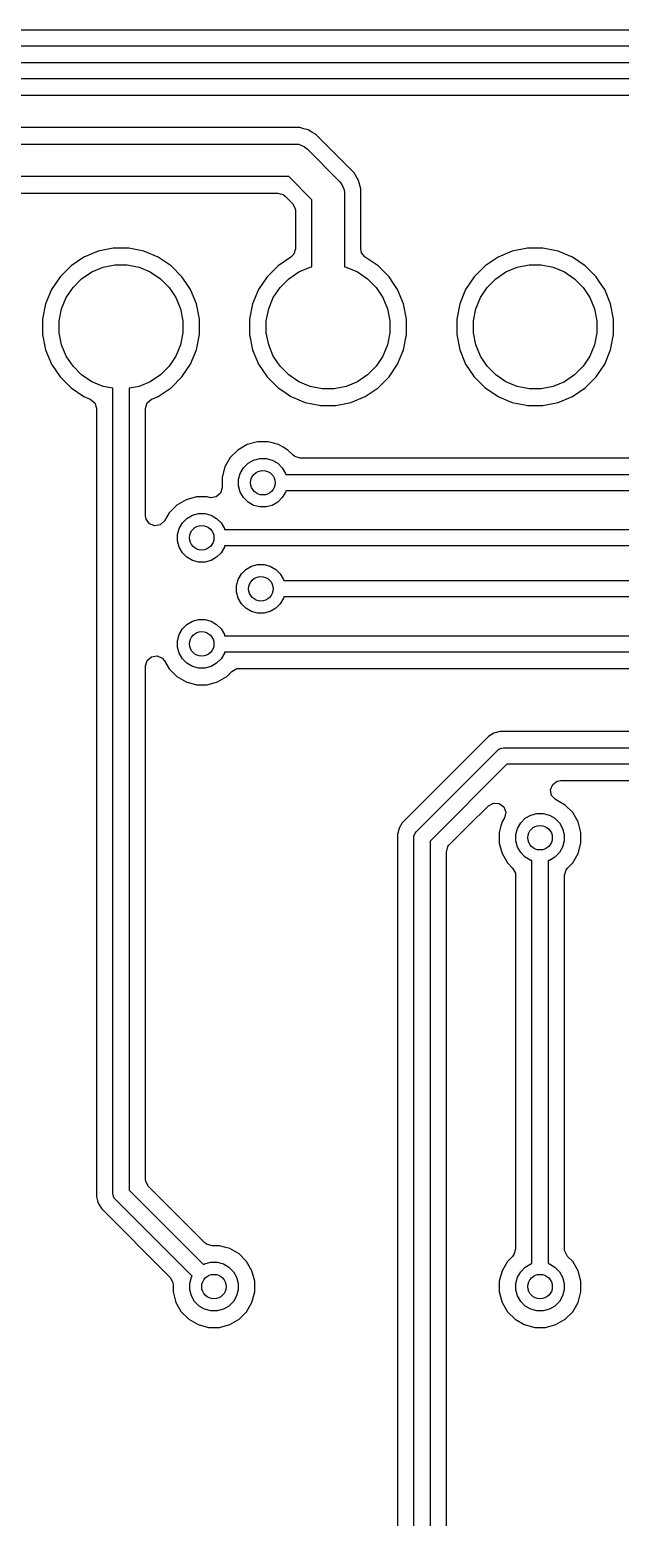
# Model space of a CAD drawing. Header units: inches. Extents: x 2.9 to 6.6, y -4.54 to -2.01.
# Drawn here: x 4.73 to 5.015, y -2.741 to -2.024 of the extents above; entities that cross this region are included whole.
import ezdxf

# ---------------------------------------------------------------- set-up
doc = ezdxf.new("R2010")
doc.units = ezdxf.units.IN
doc.header["$MEASUREMENT"] = 0
doc.layers.add('BLACK', color=7, linetype='CONTINUOUS')

msp = doc.modelspace()

# ---------------------------------------------------------------- linework, layer by layer
at = {"layer": 'BLACK', "linetype": 'CONTINUOUS'}
for p, q in [((3.4685, -2.02362), (6.33465, -2.02362)), ((6.33301, -2.0315), (3.47013, -2.0315)), ((3.69843, -2.03937), (6.25039, -2.03937)), ((6.24876, -2.04724), (3.70006, -2.04724)), ((4.34118, -2.05514), (6.24347, -2.05514)), ((4.86034, -2.07085), (4.34589, -2.07085)), ((4.86235, -2.07138), (4.86034, -2.07085)), ((4.86034, -2.07085), (4.86034, -2.07085)), ((4.86435, -2.07192), (4.86235, -2.07138)), ((4.86615, -2.07296), (4.86435, -2.07192)), ((4.86795, -2.074), (4.86615, -2.07296)), ((4.33563, -2.07874), (4.85827, -2.07874)), ((4.85827, -2.07874), (4.8598, -2.07889)), ((4.8598, -2.07889), (4.86264, -2.08007)), ((4.86264, -2.08007), (4.86384, -2.08105)), ((4.8837, -2.08974), (4.86795, -2.074)), ((4.86384, -2.08105), (4.87958, -2.09679)), ((4.85501, -2.09449), (4.33563, -2.09449)), ((4.86614, -2.10562), (4.85501, -2.09449)), ((4.88663, -2.09268), (4.8837, -2.08974)), ((4.88871, -2.09628), (4.88663, -2.09268)), ((4.34589, -2.10238), (4.84971, -2.10238)), ((4.84971, -2.10238), (4.85087, -2.10272)), ((4.87958, -2.09679), (4.88056, -2.09799)), ((4.88056, -2.09799), (4.88174, -2.10083)), ((4.88174, -2.10083), (4.88189, -2.10236)), ((4.88189, -2.10236), (4.88189, -2.13805)), ((4.88978, -2.10029), (4.88871, -2.09628)), ((4.88978, -2.12928), (4.88978, -2.10029)), ((4.88978, -2.10029), (4.88978, -2.10029)), ((4.85087, -2.10272), (4.85205, -2.10298)), ((4.85205, -2.10298), (4.85225, -2.10313)), ((4.85225, -2.10313), (4.85235, -2.10316)), ((4.85235, -2.10316), (4.85317, -2.10381)), ((4.85317, -2.10381), (4.85682, -2.10746)), ((4.85682, -2.10746), (4.85814, -2.10988)), ((4.86614, -2.13805), (4.86614, -2.10562)), ((4.85814, -2.10988), (4.85825, -2.11092)), ((4.85825, -2.11092), (4.85825, -2.12928)), ((4.76296, -2.13049), (4.75607, -2.13335)), ((4.77028, -2.12904), (4.76296, -2.13049)), ((4.76296, -2.13049), (4.76296, -2.13049)), ((4.77775, -2.12904), (4.77028, -2.12904)), ((4.77028, -2.12904), (4.77028, -2.12904)), ((4.78507, -2.13049), (4.77775, -2.12904)), ((4.77775, -2.12904), (4.77775, -2.12904)), ((4.79197, -2.13335), (4.78507, -2.13049)), ((4.78507, -2.13049), (4.78507, -2.13049)), ((4.85825, -2.12928), (4.85747, -2.13192)), ((4.89019, -2.13123), (4.88978, -2.12928)), ((4.96296, -2.13049), (4.95607, -2.13335)), ((4.97028, -2.12904), (4.96296, -2.13049)), ((4.96296, -2.13049), (4.96296, -2.13049)), ((4.97775, -2.12904), (4.97028, -2.12904)), ((4.97028, -2.12904), (4.97028, -2.12904)), ((4.98507, -2.13049), (4.97775, -2.12904)), ((4.97775, -2.12904), (4.97775, -2.12904)), ((4.99197, -2.13335), (4.98507, -2.13049)), ((4.98507, -2.13049), (4.98507, -2.13049)), ((4.74986, -2.1375), (4.74458, -2.14277)), ((4.75607, -2.13335), (4.74986, -2.1375)), ((4.75987, -2.14047), (4.76531, -2.13822)), ((4.76531, -2.13822), (4.77108, -2.13707)), ((4.77108, -2.13707), (4.77696, -2.13707)), ((4.77696, -2.13707), (4.78272, -2.13822)), ((4.78272, -2.13822), (4.78816, -2.14047)), ((4.79817, -2.1375), (4.79197, -2.13335)), ((4.80345, -2.14277), (4.79817, -2.1375)), ((4.84986, -2.1375), (4.84458, -2.14277)), ((4.85608, -2.13334), (4.84986, -2.1375)), ((4.84986, -2.1375), (4.84986, -2.1375)), ((4.85747, -2.13192), (4.85608, -2.13334)), ((4.85987, -2.14047), (4.86531, -2.13822)), ((4.86531, -2.13822), (4.86614, -2.13805)), ((4.88189, -2.13805), (4.88272, -2.13822)), ((4.88272, -2.13822), (4.88816, -2.14047)), ((4.89195, -2.13334), (4.89019, -2.13123)), ((4.89817, -2.1375), (4.89195, -2.13334)), ((4.90345, -2.14277), (4.89817, -2.1375)), ((4.89817, -2.1375), (4.89817, -2.1375)), ((4.94986, -2.1375), (4.94458, -2.14277)), ((4.95607, -2.13335), (4.94986, -2.1375)), ((4.95987, -2.14047), (4.96531, -2.13822)), ((4.96531, -2.13822), (4.97108, -2.13707)), ((4.97108, -2.13707), (4.97696, -2.13707)), ((4.97696, -2.13707), (4.98272, -2.13822)), ((4.98272, -2.13822), (4.98816, -2.14047)), ((4.99817, -2.1375), (4.99197, -2.13335)), ((5.00345, -2.14277), (4.99817, -2.1375)), ((4.74458, -2.14277), (4.74043, -2.14898)), ((4.75083, -2.1479), (4.75498, -2.14374)), ((4.75498, -2.14374), (4.75987, -2.14047)), ((4.78816, -2.14047), (4.79305, -2.14374)), ((4.79305, -2.14374), (4.79721, -2.1479)), ((4.80526, -2.14549), (4.80345, -2.14277)), ((4.8076, -2.14898), (4.80526, -2.14549)), ((4.84458, -2.14277), (4.84043, -2.14898)), ((4.85083, -2.1479), (4.85498, -2.14374)), ((4.85498, -2.14374), (4.85987, -2.14047)), ((4.88816, -2.14047), (4.89305, -2.14374)), ((4.89305, -2.14374), (4.89721, -2.1479)), ((4.90526, -2.14549), (4.90345, -2.14277)), ((4.9076, -2.14898), (4.90526, -2.14549)), ((4.94458, -2.14277), (4.94043, -2.14898)), ((4.95083, -2.1479), (4.95498, -2.14374)), ((4.95498, -2.14374), (4.95987, -2.14047)), ((4.98816, -2.14047), (4.99305, -2.14374)), ((4.99305, -2.14374), (4.99721, -2.1479)), ((5.00526, -2.14549), (5.00345, -2.14277)), ((5.0076, -2.14898), (5.00526, -2.14549)), ((4.74043, -2.14898), (4.73758, -2.15588)), ((4.74756, -2.15279), (4.75083, -2.1479)), ((4.79721, -2.1479), (4.80047, -2.15279)), ((4.81045, -2.15588), (4.8076, -2.14898)), ((4.84043, -2.14898), (4.83758, -2.15588)), ((4.84756, -2.15279), (4.85083, -2.1479)), ((4.89721, -2.1479), (4.90047, -2.15279)), ((4.91045, -2.15588), (4.9076, -2.14898)), ((4.94043, -2.14898), (4.93758, -2.15588)), ((4.94756, -2.15279), (4.95083, -2.1479)), ((4.99721, -2.1479), (5.00047, -2.15279)), ((5.01045, -2.15588), (5.0076, -2.14898)), ((4.73758, -2.15588), (4.73612, -2.1632)), ((4.73758, -2.15588), (4.73758, -2.15588)), ((4.74416, -2.16399), (4.74531, -2.15822)), ((4.74531, -2.15822), (4.74756, -2.15279)), ((4.80047, -2.15279), (4.80272, -2.15822)), ((4.80272, -2.15822), (4.80387, -2.16399)), ((4.81191, -2.1632), (4.81045, -2.15588)), ((4.81045, -2.15588), (4.81045, -2.15588)), ((4.83758, -2.15588), (4.83612, -2.1632)), ((4.83758, -2.15588), (4.83758, -2.15588)), ((4.84416, -2.16399), (4.84531, -2.15822)), ((4.84531, -2.15822), (4.84756, -2.15279)), ((4.90047, -2.15279), (4.90272, -2.15822)), ((4.90272, -2.15822), (4.90387, -2.16399)), ((4.91191, -2.1632), (4.91045, -2.15588)), ((4.91045, -2.15588), (4.91045, -2.15588)), ((4.93758, -2.15588), (4.93612, -2.1632)), ((4.93758, -2.15588), (4.93758, -2.15588)), ((4.94416, -2.16399), (4.94531, -2.15822)), ((4.94531, -2.15822), (4.94756, -2.15279)), ((5.00047, -2.15279), (5.00272, -2.15822)), ((5.00272, -2.15822), (5.00387, -2.16399)), ((5.01191, -2.1632), (5.01045, -2.15588)), ((5.01045, -2.15588), (5.01045, -2.15588)), ((4.73612, -2.1632), (4.73612, -2.17066)), ((4.74416, -2.16987), (4.74416, -2.16399)), ((4.80387, -2.16399), (4.80387, -2.16987)), ((4.81191, -2.17066), (4.81191, -2.1632)), ((4.81191, -2.1632), (4.81191, -2.1632)), ((4.81191, -2.1632), (4.81191, -2.1632)), ((4.83612, -2.1632), (4.83612, -2.17066)), ((4.84416, -2.16987), (4.84416, -2.16399)), ((4.90387, -2.16399), (4.90387, -2.16987)), ((4.91191, -2.17066), (4.91191, -2.1632)), ((4.91191, -2.1632), (4.91191, -2.1632)), ((4.91191, -2.1632), (4.91191, -2.1632)), ((4.93612, -2.1632), (4.93612, -2.17066)), ((4.94416, -2.16987), (4.94416, -2.16399)), ((5.00387, -2.16399), (5.00387, -2.16987)), ((5.01191, -2.17066), (5.01191, -2.1632)), ((5.01191, -2.1632), (5.01191, -2.1632)), ((5.01191, -2.1632), (5.01191, -2.1632)), ((4.73612, -2.17066), (4.73758, -2.17798)), ((4.74531, -2.17564), (4.74416, -2.16987)), ((4.80387, -2.16987), (4.80272, -2.17564)), ((4.81045, -2.17798), (4.81191, -2.17066)), ((4.83612, -2.17066), (4.83758, -2.17798)), ((4.84531, -2.17564), (4.84416, -2.16987)), ((4.90387, -2.16987), (4.90272, -2.17564)), ((4.91045, -2.17798), (4.91191, -2.17066)), ((4.93612, -2.17066), (4.93758, -2.17798)), ((4.94531, -2.17564), (4.94416, -2.16987)), ((5.00387, -2.16987), (5.00272, -2.17564)), ((5.01045, -2.17798), (5.01191, -2.17066)), ((4.73758, -2.17798), (4.73758, -2.17798)), ((4.73758, -2.17798), (4.74043, -2.18488)), ((4.74756, -2.18107), (4.74531, -2.17564)), ((4.75083, -2.18596), (4.74756, -2.18107)), ((4.80047, -2.18107), (4.79721, -2.18596)), ((4.80272, -2.17564), (4.80047, -2.18107)), ((4.8076, -2.18488), (4.81045, -2.17798)), ((4.83758, -2.17798), (4.83758, -2.17798)), ((4.83758, -2.17798), (4.84043, -2.18488)), ((4.84756, -2.18107), (4.84531, -2.17564)), ((4.85083, -2.18596), (4.84756, -2.18107)), ((4.90047, -2.18107), (4.89721, -2.18596)), ((4.90272, -2.17564), (4.90047, -2.18107)), ((4.9076, -2.18488), (4.91045, -2.17798)), ((4.93758, -2.17798), (4.93758, -2.17798)), ((4.93758, -2.17798), (4.94043, -2.18488)), ((4.94756, -2.18107), (4.94531, -2.17564)), ((4.95083, -2.18596), (4.94756, -2.18107)), ((5.00047, -2.18107), (4.99721, -2.18596)), ((5.00272, -2.17564), (5.00047, -2.18107)), ((5.0076, -2.18488), (5.01045, -2.17798)), ((4.74043, -2.18488), (4.74458, -2.19108)), ((4.75498, -2.19012), (4.75083, -2.18596)), ((4.79721, -2.18596), (4.79305, -2.19012)), ((4.80345, -2.19108), (4.8076, -2.18488)), ((4.84043, -2.18488), (4.84458, -2.19108)), ((4.85498, -2.19012), (4.85083, -2.18596)), ((4.89721, -2.18596), (4.89305, -2.19012)), ((4.90345, -2.19108), (4.9076, -2.18488)), ((4.94043, -2.18488), (4.94458, -2.19108)), ((4.95498, -2.19012), (4.95083, -2.18596)), ((4.99721, -2.18596), (4.99305, -2.19012)), ((5.00345, -2.19108), (5.0076, -2.18488)), ((4.74458, -2.19108), (4.74986, -2.19636)), ((4.75987, -2.19339), (4.75498, -2.19012)), ((4.76531, -2.19564), (4.75987, -2.19339)), ((4.77008, -2.19659), (4.76531, -2.19564)), ((4.78272, -2.19564), (4.77795, -2.19659)), ((4.78816, -2.19339), (4.78272, -2.19564)), ((4.79305, -2.19012), (4.78816, -2.19339)), ((4.79817, -2.19636), (4.80345, -2.19108)), ((4.84458, -2.19108), (4.84986, -2.19636)), ((4.85987, -2.19339), (4.85498, -2.19012)), ((4.86531, -2.19564), (4.85987, -2.19339)), ((4.87108, -2.19678), (4.86531, -2.19564)), ((4.88272, -2.19564), (4.87696, -2.19678)), ((4.88816, -2.19339), (4.88272, -2.19564)), ((4.89305, -2.19012), (4.88816, -2.19339)), ((4.89817, -2.19636), (4.90345, -2.19108)), ((4.94458, -2.19108), (4.94986, -2.19636)), ((4.95987, -2.19339), (4.95498, -2.19012)), ((4.96531, -2.19564), (4.95987, -2.19339)), ((4.97108, -2.19678), (4.96531, -2.19564)), ((4.98272, -2.19564), (4.97696, -2.19678)), ((4.98816, -2.19339), (4.98272, -2.19564)), ((4.99305, -2.19012), (4.98816, -2.19339)), ((4.99817, -2.19636), (5.00345, -2.19108)), ((4.74986, -2.19636), (4.74986, -2.19636)), ((4.74986, -2.19636), (4.75607, -2.20051)), ((4.75607, -2.20051), (4.75607, -2.20051)), ((4.75607, -2.20051), (4.75917, -2.2018)), ((4.75917, -2.2018), (4.76131, -2.20352)), ((4.77008, -2.58504), (4.77008, -2.19659)), ((4.77795, -2.19659), (4.77795, -2.58341)), ((4.78662, -2.20367), (4.7887, -2.20187)), ((4.7887, -2.20187), (4.78886, -2.2018)), ((4.78886, -2.2018), (4.79196, -2.20051)), ((4.79196, -2.20051), (4.79196, -2.20051)), ((4.79196, -2.20051), (4.79197, -2.20051)), ((4.79197, -2.20051), (4.79817, -2.19636)), ((4.84986, -2.19636), (4.85261, -2.1982)), ((4.85261, -2.1982), (4.85607, -2.20051)), ((4.85607, -2.20051), (4.85607, -2.20051)), ((4.85607, -2.20051), (4.85607, -2.20051)), ((4.85607, -2.20051), (4.85674, -2.20079)), ((4.85674, -2.20079), (4.86296, -2.20337)), ((4.87696, -2.19678), (4.87108, -2.19678)), ((4.88507, -2.20337), (4.89197, -2.20051)), ((4.89197, -2.20051), (4.89817, -2.19636)), ((4.94986, -2.19636), (4.95261, -2.1982)), ((4.95261, -2.1982), (4.95607, -2.20051)), ((4.95607, -2.20051), (4.95607, -2.20051)), ((4.95607, -2.20051), (4.95607, -2.20051)), ((4.95607, -2.20051), (4.95674, -2.20079)), ((4.95674, -2.20079), (4.96296, -2.20337)), ((4.97696, -2.19678), (4.97108, -2.19678)), ((4.98507, -2.20337), (4.99197, -2.20051)), ((4.99197, -2.20051), (4.99817, -2.19636)), ((4.76131, -2.20352), (4.76218, -2.20613)), ((4.76218, -2.20613), (4.76219, -2.20631)), ((4.76219, -2.20631), (4.76219, -2.5866)), ((4.78585, -2.20631), (4.78662, -2.20367)), ((4.78585, -2.25809), (4.78585, -2.20631)), ((4.86296, -2.20337), (4.86968, -2.2047)), ((4.86968, -2.2047), (4.87028, -2.20482)), ((4.87028, -2.20482), (4.87028, -2.20482)), ((4.87028, -2.20482), (4.87028, -2.20482)), ((4.87028, -2.20482), (4.87775, -2.20482)), ((4.87775, -2.20482), (4.88507, -2.20337)), ((4.87775, -2.20482), (4.87775, -2.20482)), ((4.96296, -2.20337), (4.96968, -2.2047)), ((4.96968, -2.2047), (4.97028, -2.20482)), ((4.97028, -2.20482), (4.97028, -2.20482)), ((4.97028, -2.20482), (4.97028, -2.20482)), ((4.97028, -2.20482), (4.97775, -2.20482)), ((4.97775, -2.20482), (4.98507, -2.20337)), ((4.97775, -2.20482), (4.97775, -2.20482)), ((4.83491, -2.22376), (4.83042, -2.22636)), ((4.83993, -2.22242), (4.83491, -2.22376)), ((4.84511, -2.22242), (4.83993, -2.22242)), ((4.84762, -2.22309), (4.84511, -2.22242)), ((4.85013, -2.22376), (4.84762, -2.22309)), ((4.85237, -2.22506), (4.85013, -2.22376)), ((4.82675, -2.23003), (4.82416, -2.23452)), ((4.83042, -2.22636), (4.82675, -2.23003)), ((4.82675, -2.23003), (4.82675, -2.23003)), ((4.83042, -2.22636), (4.83042, -2.22636)), ((4.83533, -2.23276), (4.838, -2.23121)), ((4.838, -2.23121), (4.84098, -2.23042)), ((4.84098, -2.23042), (4.84406, -2.23042)), ((4.84406, -2.23042), (4.84704, -2.23121)), ((4.84704, -2.23121), (4.84971, -2.23276)), ((4.85462, -2.22636), (4.85237, -2.22506)), ((4.85713, -2.22887), (4.85462, -2.22636)), ((4.85462, -2.22636), (4.85462, -2.22636)), ((4.85794, -2.22952), (4.85713, -2.22887)), ((4.86058, -2.2303), (4.85794, -2.22952)), ((5.0919, -2.2303), (4.86058, -2.2303)), ((4.82416, -2.23452), (4.82281, -2.23953)), ((4.83081, -2.24058), (4.83161, -2.23761)), ((4.83161, -2.23761), (4.83315, -2.23494)), ((4.83315, -2.23494), (4.83533, -2.23276)), ((4.84971, -2.23276), (4.85189, -2.23494)), ((4.85189, -2.23494), (4.85343, -2.23761)), ((4.85343, -2.23761), (4.85359, -2.23819)), ((4.85359, -2.23819), (5.09719, -2.23819)), ((4.82281, -2.24457), (4.82204, -2.24721)), ((4.82281, -2.23953), (4.82281, -2.24457)), ((4.83081, -2.24367), (4.83081, -2.24058)), ((4.83161, -2.24665), (4.83081, -2.24367)), ((4.80089, -2.25293), (4.79722, -2.2566)), ((4.80539, -2.25034), (4.80089, -2.25293)), ((4.80089, -2.25293), (4.80089, -2.25293)), ((4.8104, -2.249), (4.80539, -2.25034)), ((4.81559, -2.249), (4.8104, -2.249)), ((4.81605, -2.24912), (4.81559, -2.249)), ((4.81667, -2.24929), (4.81605, -2.24912)), ((4.81724, -2.2494), (4.81667, -2.24929)), ((4.81996, -2.24901), (4.81724, -2.2494)), ((4.82204, -2.24721), (4.81996, -2.24901)), ((4.83315, -2.24932), (4.83161, -2.24665)), ((4.83533, -2.2515), (4.83315, -2.24932)), ((4.838, -2.25304), (4.83533, -2.2515)), ((4.84098, -2.25384), (4.838, -2.25304)), ((4.84704, -2.25304), (4.84406, -2.25384)), ((4.84971, -2.2515), (4.84704, -2.25304)), ((4.85189, -2.24932), (4.84971, -2.2515)), ((4.85343, -2.24665), (4.85189, -2.24932)), ((4.85359, -2.24606), (4.85343, -2.24665)), ((5.09882, -2.24606), (4.85359, -2.24606)), ((4.78611, -2.25969), (4.78585, -2.25809)), ((4.78771, -2.26193), (4.78611, -2.25969)), ((4.79722, -2.2566), (4.79496, -2.26053)), ((4.79722, -2.2566), (4.79722, -2.2566)), ((4.80362, -2.26151), (4.8058, -2.25933)), ((4.8058, -2.25933), (4.80847, -2.25779)), ((4.80847, -2.25779), (4.81145, -2.25699)), ((4.81145, -2.25699), (4.81453, -2.25699)), ((4.81453, -2.25699), (4.81751, -2.25779)), ((4.81751, -2.25779), (4.82018, -2.25933)), ((4.82018, -2.25933), (4.82236, -2.26151)), ((4.84406, -2.25384), (4.84098, -2.25384)), ((4.79026, -2.26295), (4.78771, -2.26193)), ((4.79297, -2.26243), (4.79026, -2.26295)), ((4.79496, -2.26053), (4.79297, -2.26243)), ((4.80128, -2.26716), (4.80208, -2.26418)), ((4.80128, -2.27024), (4.80128, -2.26716)), ((4.80208, -2.26418), (4.80362, -2.26151)), ((4.82236, -2.26151), (4.8239, -2.26418)), ((4.8239, -2.26418), (4.82406, -2.26476)), ((4.82406, -2.26476), (5.17061, -2.26476)), ((4.80208, -2.27322), (4.80128, -2.27024)), ((4.80362, -2.27589), (4.80208, -2.27322)), ((4.8239, -2.27322), (4.82236, -2.27589)), ((4.82406, -2.27264), (4.8239, -2.27322)), ((5.17224, -2.27264), (4.82406, -2.27264)), ((4.8058, -2.27807), (4.80362, -2.27589)), ((4.80847, -2.27961), (4.8058, -2.27807)), ((4.81145, -2.28041), (4.80847, -2.27961)), ((4.81453, -2.28041), (4.81145, -2.28041)), ((4.81751, -2.27961), (4.81453, -2.28041)), ((4.82018, -2.27807), (4.81751, -2.27961)), ((4.82236, -2.27589), (4.82018, -2.27807)), ((4.83702, -2.2824), (4.83999, -2.2816)), ((4.83999, -2.2816), (4.84308, -2.2816)), ((4.84308, -2.2816), (4.84606, -2.2824)), ((4.82983, -2.29177), (4.83062, -2.28879)), ((4.83062, -2.28879), (4.83217, -2.28612)), ((4.83217, -2.28612), (4.83435, -2.28394)), ((4.83435, -2.28394), (4.83702, -2.2824)), ((4.84606, -2.2824), (4.84873, -2.28394)), ((4.84873, -2.28394), (4.85091, -2.28612)), ((4.85091, -2.28612), (4.85245, -2.28879)), ((4.85245, -2.28879), (4.8526, -2.28937)), ((4.82983, -2.29485), (4.82983, -2.29177)), ((4.83062, -2.29783), (4.82983, -2.29485)), ((4.8526, -2.28937), (5.24601, -2.28937)), ((4.83217, -2.3005), (4.83062, -2.29783)), ((4.83435, -2.30268), (4.83217, -2.3005)), ((4.83702, -2.30422), (4.83435, -2.30268)), ((4.84873, -2.30268), (4.84606, -2.30422)), ((4.85091, -2.3005), (4.84873, -2.30268)), ((4.85245, -2.29783), (4.85091, -2.3005)), ((4.8526, -2.29724), (4.85245, -2.29783)), ((5.24764, -2.29724), (4.8526, -2.29724)), ((4.80362, -2.31269), (4.8058, -2.31051)), ((4.8058, -2.31051), (4.80847, -2.30897)), ((4.80847, -2.30897), (4.81145, -2.30817)), ((4.81145, -2.30817), (4.81453, -2.30817)), ((4.81453, -2.30817), (4.81751, -2.30897)), ((4.81751, -2.30897), (4.82018, -2.31051)), ((4.82018, -2.31051), (4.82236, -2.31269)), ((4.83999, -2.30502), (4.83702, -2.30422)), ((4.84308, -2.30502), (4.83999, -2.30502)), ((4.84606, -2.30422), (4.84308, -2.30502)), ((4.80128, -2.31834), (4.80208, -2.31536)), ((4.80208, -2.31536), (4.80362, -2.31269)), ((4.82236, -2.31269), (4.8239, -2.31536)), ((4.8239, -2.31536), (4.82406, -2.31594)), ((4.82406, -2.31594), (5.41943, -2.31594)), ((4.80128, -2.32142), (4.80128, -2.31834)), ((4.80208, -2.3244), (4.80128, -2.32142)), ((4.80362, -2.32707), (4.80208, -2.3244)), ((4.8239, -2.3244), (4.82236, -2.32707)), ((4.82406, -2.32382), (4.8239, -2.3244)), ((5.42106, -2.32382), (4.82406, -2.32382)), ((4.78585, -2.33049), (4.78662, -2.32785)), ((4.78585, -2.57812), (4.78585, -2.33049)), ((4.78662, -2.32785), (4.7887, -2.32605)), ((4.7887, -2.32605), (4.79142, -2.32566)), ((4.79142, -2.32566), (4.79393, -2.3268)), ((4.79393, -2.3268), (4.79496, -2.32805)), ((4.79496, -2.32805), (4.79722, -2.33198)), ((4.79722, -2.33198), (4.80089, -2.33565)), ((4.8058, -2.32925), (4.80362, -2.32707)), ((4.80847, -2.33079), (4.8058, -2.32925)), ((4.81145, -2.33159), (4.80847, -2.33079)), ((4.81453, -2.33159), (4.81145, -2.33159)), ((4.81751, -2.33079), (4.81453, -2.33159)), ((4.82018, -2.32925), (4.81751, -2.33079)), ((4.82236, -2.32707), (4.82018, -2.32925)), ((4.8276, -2.33314), (4.83001, -2.33182)), ((4.83001, -2.33182), (4.83105, -2.33171)), ((4.83105, -2.33171), (5.42262, -2.33171)), ((4.80089, -2.33565), (4.80539, -2.33824)), ((4.80539, -2.33824), (4.8104, -2.33959)), ((4.81559, -2.33959), (4.8206, -2.33824)), ((4.8206, -2.33824), (4.82509, -2.33565)), ((4.82509, -2.33565), (4.8276, -2.33314)), ((4.8104, -2.33959), (4.8104, -2.33959)), ((4.8104, -2.33959), (4.81559, -2.33959)), ((4.81559, -2.33959), (4.81559, -2.33959)), ((4.9514, -2.36455), (4.90982, -2.40612)), ((4.95409, -2.36299), (4.9514, -2.36455)), ((4.9514, -2.36455), (4.9514, -2.36455)), ((4.9571, -2.36219), (4.95409, -2.36299)), ((5.46001, -2.36219), (4.9571, -2.36219)), ((4.91651, -2.4106), (4.95588, -2.37123)), ((4.95588, -2.37123), (4.95647, -2.37074)), ((4.95647, -2.37074), (4.95789, -2.37015)), ((4.95789, -2.37015), (4.95866, -2.37008)), ((4.95866, -2.37008), (5.4653, -2.37008)), ((4.96029, -2.37795), (4.92323, -2.41502)), ((5.46693, -2.37795), (4.96029, -2.37795)), ((4.98145, -2.39026), (4.98247, -2.38771)), ((4.98247, -2.38771), (4.98471, -2.38611)), ((4.98471, -2.38611), (4.98631, -2.38585)), ((4.98631, -2.38585), (5.06487, -2.38585)), ((4.95145, -2.39796), (4.95386, -2.39664)), ((4.95386, -2.39664), (4.95661, -2.39684)), ((4.98197, -2.39297), (4.98145, -2.39026)), ((4.98387, -2.39496), (4.98197, -2.39297)), ((4.98848, -2.39762), (4.98387, -2.39496)), ((4.94173, -2.40768), (4.95145, -2.39796)), ((4.95661, -2.39684), (4.95881, -2.39849)), ((4.95881, -2.39849), (4.95977, -2.40106)), ((4.95919, -2.40375), (4.95913, -2.40385)), ((4.95977, -2.40106), (4.95919, -2.40375)), ((4.96919, -2.40402), (4.97186, -2.40247)), ((4.97186, -2.40247), (4.97484, -2.40168)), ((4.97484, -2.40168), (4.97792, -2.40168)), ((4.97792, -2.40168), (4.9809, -2.40247)), ((4.9809, -2.40247), (4.98357, -2.40402)), ((4.99215, -2.40129), (4.98848, -2.39762)), ((4.98848, -2.39762), (4.98848, -2.39762)), ((4.98848, -2.39762), (4.98848, -2.39762)), ((4.99474, -2.40578), (4.99215, -2.40129)), ((4.90827, -2.40882), (4.90746, -2.41183)), ((4.90982, -2.40612), (4.90827, -2.40882)), ((4.90827, -2.40882), (4.90827, -2.40882)), ((4.90982, -2.40612), (4.90982, -2.40612)), ((4.91602, -2.4112), (4.91651, -2.4106)), ((4.93255, -2.41686), (4.94173, -2.40768)), ((4.95751, -2.40768), (4.95667, -2.41079)), ((4.95667, -2.41079), (4.95667, -2.41598)), ((4.95802, -2.40578), (4.95751, -2.40768)), ((4.95913, -2.40385), (4.95802, -2.40578)), ((4.96467, -2.41184), (4.96547, -2.40887)), ((4.96547, -2.40887), (4.96701, -2.4062)), ((4.96701, -2.4062), (4.96919, -2.40402)), ((4.98357, -2.40402), (4.98575, -2.4062)), ((4.98575, -2.4062), (4.98729, -2.40887)), ((4.98729, -2.40887), (4.98809, -2.41184)), ((4.99608, -2.41079), (4.99474, -2.40578)), ((4.99608, -2.41598), (4.99608, -2.41079)), ((4.90746, -2.41183), (4.90746, -2.935)), ((4.91535, -2.41339), (4.91543, -2.41262)), ((4.91535, -3.08071), (4.91535, -2.41339)), ((4.91543, -2.41262), (4.91602, -2.4112)), ((4.92323, -2.41502), (4.92323, -3.07908)), ((4.93112, -2.42031), (4.9319, -2.41767)), ((4.9319, -2.41767), (4.93255, -2.41686)), ((4.95667, -2.41598), (4.95729, -2.41829)), ((4.96467, -2.41493), (4.96467, -2.41184)), ((4.96547, -2.41791), (4.96467, -2.41493)), ((4.96701, -2.42058), (4.96547, -2.41791)), ((4.98729, -2.41791), (4.98575, -2.42058)), ((4.98809, -2.41493), (4.98729, -2.41791)), ((4.98809, -2.41184), (4.98809, -2.41493)), ((4.99474, -2.42099), (4.99608, -2.41598)), ((4.93112, -2.94692), (4.93112, -2.42031)), ((4.95729, -2.41829), (4.95802, -2.42099)), ((4.95802, -2.42099), (4.95931, -2.42324)), ((4.95931, -2.42324), (4.96061, -2.42548)), ((4.96919, -2.42276), (4.96701, -2.42058)), ((4.97186, -2.4243), (4.96919, -2.42276)), ((4.97244, -2.42445), (4.97186, -2.4243)), ((4.97244, -2.61885), (4.97244, -2.42445)), ((4.9809, -2.4243), (4.98031, -2.42445)), ((4.98031, -2.42445), (4.98031, -2.61885)), ((4.98357, -2.42276), (4.9809, -2.4243)), ((4.98575, -2.42058), (4.98357, -2.42276)), ((4.99215, -2.42548), (4.99474, -2.42099)), ((4.96061, -2.42548), (4.96061, -2.42548)), ((4.96061, -2.42548), (4.96312, -2.42799)), ((4.96312, -2.42799), (4.96444, -2.43041)), ((4.96444, -2.43041), (4.96455, -2.43144)), ((4.96455, -2.43144), (4.96455, -2.61186)), ((4.98821, -2.43144), (4.98898, -2.4288)), ((4.98821, -2.61186), (4.98821, -2.43144)), ((4.98898, -2.4288), (4.98964, -2.42799)), ((4.98964, -2.42799), (4.99215, -2.42548)), ((4.78596, -2.57915), (4.78585, -2.57812)), ((4.78728, -2.58157), (4.78596, -2.57915)), ((4.81449, -2.60879), (4.78728, -2.58157)), ((4.76219, -2.5866), (4.76272, -2.5886)), ((4.76272, -2.5886), (4.76299, -2.58961)), ((4.76299, -2.58961), (4.76299, -2.58961)), ((4.76299, -2.58961), (4.76455, -2.5923)), ((4.77015, -2.58581), (4.77008, -2.58504)), ((4.77074, -2.58723), (4.77015, -2.58581)), ((4.77123, -2.58782), (4.77074, -2.58723)), ((4.80829, -2.62488), (4.77123, -2.58782)), ((4.77795, -2.58341), (4.81386, -2.61931)), ((4.76455, -2.5923), (4.76455, -2.5923)), ((4.76455, -2.5923), (4.79776, -2.62552)), ((4.81531, -2.60944), (4.81449, -2.60879)), ((4.81795, -2.61022), (4.81531, -2.60944)), ((4.82149, -2.61022), (4.81795, -2.61022)), ((4.824, -2.61089), (4.82149, -2.61022)), ((4.8265, -2.61156), (4.824, -2.61089)), ((4.82875, -2.61286), (4.8265, -2.61156)), ((4.96455, -2.61186), (4.96377, -2.6145)), ((4.98832, -2.6129), (4.98821, -2.61186)), ((4.81386, -2.61931), (4.81438, -2.61901)), ((4.81438, -2.61901), (4.81736, -2.61821)), ((4.81736, -2.61821), (4.82044, -2.61821)), ((4.82044, -2.61821), (4.82342, -2.61901)), ((4.82342, -2.61901), (4.82609, -2.62055)), ((4.831, -2.61415), (4.82875, -2.61286)), ((4.83467, -2.61782), (4.831, -2.61415)), ((4.83726, -2.62232), (4.83467, -2.61782)), ((4.96061, -2.61782), (4.95802, -2.62232)), ((4.96312, -2.61532), (4.96061, -2.61782)), ((4.96377, -2.6145), (4.96312, -2.61532)), ((4.96919, -2.62055), (4.97186, -2.61901)), ((4.97186, -2.61901), (4.97244, -2.61885)), ((4.98031, -2.61885), (4.9809, -2.61901)), ((4.9809, -2.61901), (4.98357, -2.62055)), ((4.98964, -2.61532), (4.98832, -2.6129)), ((4.99215, -2.61782), (4.98964, -2.61532)), ((4.99474, -2.62232), (4.99215, -2.61782)), ((4.79776, -2.62552), (4.79908, -2.62793)), ((4.80719, -2.62838), (4.80799, -2.6254)), ((4.80799, -2.6254), (4.80829, -2.62488)), ((4.82609, -2.62055), (4.82827, -2.62273)), ((4.82827, -2.62273), (4.82981, -2.6254)), ((4.82981, -2.6254), (4.83061, -2.62838)), ((4.8386, -2.62733), (4.83726, -2.62232)), ((4.95802, -2.62232), (4.95667, -2.62733)), ((4.96467, -2.62838), (4.96547, -2.6254)), ((4.96547, -2.6254), (4.96701, -2.62273)), ((4.96701, -2.62273), (4.96919, -2.62055)), ((4.98357, -2.62055), (4.98575, -2.62273)), ((4.98575, -2.62273), (4.98729, -2.6254)), ((4.98729, -2.6254), (4.98809, -2.62838)), ((4.99608, -2.62733), (4.99474, -2.62232)), ((4.79908, -2.62793), (4.79919, -2.62897)), ((4.79919, -2.62897), (4.79919, -2.63252)), ((4.79919, -2.63252), (4.80054, -2.63753)), ((4.80719, -2.63146), (4.80719, -2.62838)), ((4.80799, -2.63444), (4.80719, -2.63146)), ((4.83061, -2.63146), (4.82981, -2.63444)), ((4.83061, -2.62838), (4.83061, -2.63146)), ((4.83726, -2.63753), (4.8386, -2.63252)), ((4.8386, -2.63252), (4.8386, -2.62733)), ((4.95667, -2.62733), (4.95667, -2.63252)), ((4.95667, -2.63252), (4.95802, -2.63753)), ((4.96467, -2.63146), (4.96467, -2.62838)), ((4.96547, -2.63444), (4.96467, -2.63146)), ((4.98809, -2.63146), (4.98729, -2.63444)), ((4.98809, -2.62838), (4.98809, -2.63146)), ((4.99474, -2.63753), (4.99608, -2.63252)), ((4.99608, -2.63252), (4.99608, -2.62733)), ((4.80054, -2.63753), (4.80183, -2.63977)), ((4.80183, -2.63977), (4.80313, -2.64202)), ((4.80953, -2.63711), (4.80799, -2.63444)), ((4.81171, -2.63929), (4.80953, -2.63711)), ((4.81438, -2.64083), (4.81171, -2.63929)), ((4.82609, -2.63929), (4.82342, -2.64083)), ((4.82827, -2.63711), (4.82609, -2.63929)), ((4.82981, -2.63444), (4.82827, -2.63711)), ((4.83467, -2.64202), (4.83726, -2.63753)), ((4.95802, -2.63753), (4.95931, -2.63977)), ((4.95931, -2.63977), (4.96061, -2.64202)), ((4.96701, -2.63711), (4.96547, -2.63444)), ((4.96919, -2.63929), (4.96701, -2.63711)), ((4.97186, -2.64083), (4.96919, -2.63929)), ((4.98357, -2.63929), (4.9809, -2.64083)), ((4.98575, -2.63711), (4.98357, -2.63929)), ((4.98729, -2.63444), (4.98575, -2.63711)), ((4.99215, -2.64202), (4.99474, -2.63753)), ((4.80313, -2.64202), (4.8068, -2.64569)), ((4.8068, -2.64569), (4.81129, -2.64828)), ((4.81736, -2.64163), (4.81438, -2.64083)), ((4.82044, -2.64163), (4.81736, -2.64163)), ((4.82342, -2.64083), (4.82044, -2.64163)), ((4.8265, -2.64828), (4.831, -2.64569)), ((4.831, -2.64569), (4.83467, -2.64202)), ((4.96061, -2.64202), (4.96428, -2.64569)), ((4.96428, -2.64569), (4.96877, -2.64828)), ((4.97484, -2.64163), (4.97186, -2.64083)), ((4.97792, -2.64163), (4.97484, -2.64163)), ((4.9809, -2.64083), (4.97792, -2.64163)), ((4.98398, -2.64828), (4.98848, -2.64569)), ((4.98848, -2.64569), (4.99215, -2.64202)), ((4.81129, -2.64828), (4.8163, -2.64963)), ((4.8163, -2.64963), (4.8163, -2.64963)), ((4.8163, -2.64963), (4.82149, -2.64963)), ((4.82149, -2.64963), (4.8265, -2.64828)), ((4.82149, -2.64963), (4.82149, -2.64963)), ((4.96877, -2.64828), (4.97378, -2.64963)), ((4.97378, -2.64963), (4.97378, -2.64963)), ((4.97378, -2.64963), (4.97897, -2.64963)), ((4.97897, -2.64963), (4.98398, -2.64828)), ((4.97897, -2.64963), (4.97897, -2.64963))]:
    msp.add_line(p, q, dxfattribs=at)
at = {"layer": 'BLACK'}
for centre in [(4.84252, -2.24213), (4.81299, -2.2687), (4.84154, -2.29331), (4.81299, -2.31988), (4.97638, -2.41339), (4.8189, -2.62992), (4.97638, -2.62992)]:
    msp.add_circle(centre, 0.00591, dxfattribs=at)

doc.saveas('drawing.dxf')
